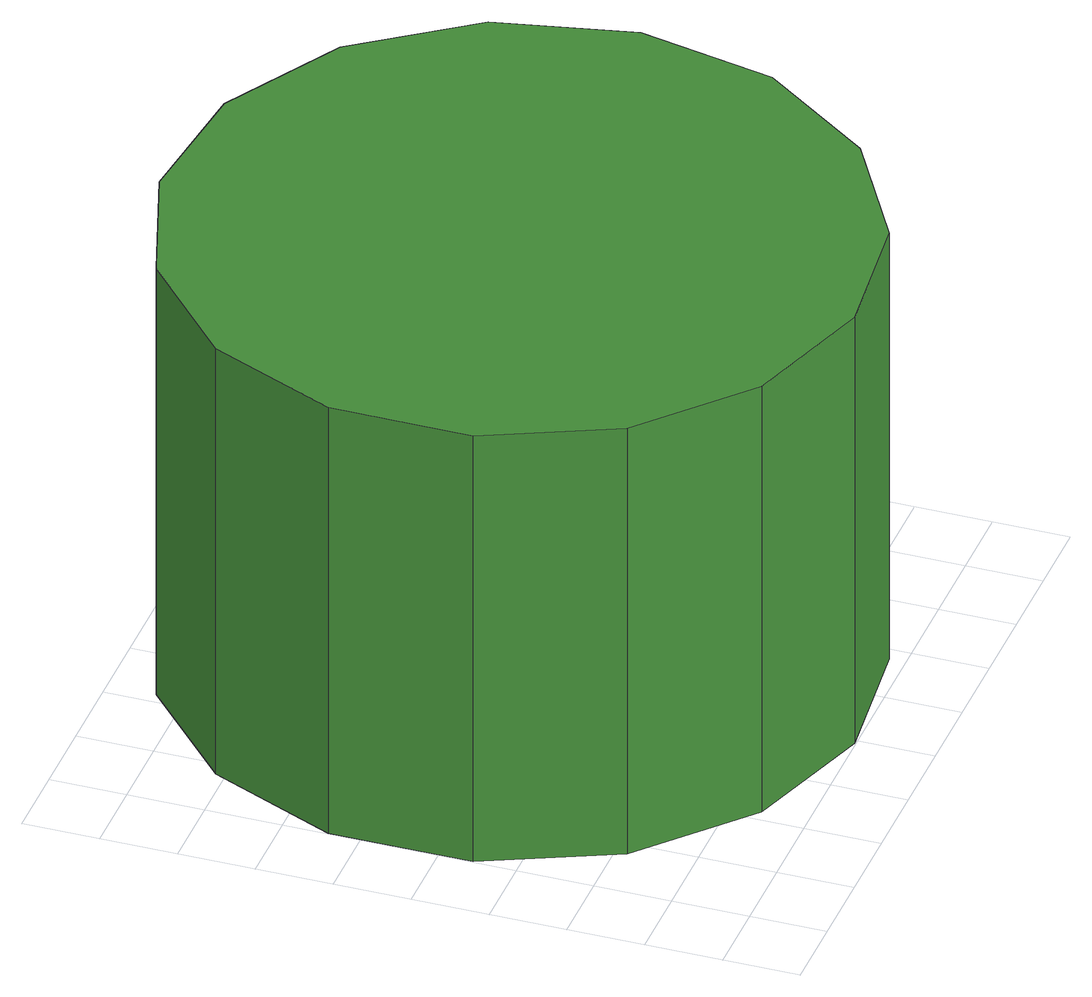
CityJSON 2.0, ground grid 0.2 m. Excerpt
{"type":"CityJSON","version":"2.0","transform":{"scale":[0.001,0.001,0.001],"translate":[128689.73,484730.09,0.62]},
"CityObjects":{
"tree1":{"type":"SolitaryVegetationObject","attributes":{"function":"something"},"geometry":[{"type":"MultiSurface","lod":"1","boundaries":[[[0,1,2,3,4,5,6,7,8,9,10,11,12,13,14]],[[15,16,17,18,19,20,21,22,23,24,25,26,27,28,29]],[[0,29,28,1]],[[1,28,27,2]],[[2,27,26,3]],[[3,26,25,4]],[[4,25,24,5]],[[5,24,23,6]],[[6,23,22,7]],[[7,22,21,8]],[[8,21,20,9]],[[9,20,19,10]],[[10,19,18,11]],[[11,18,17,12]],[[12,17,16,13]],[[13,16,15,14]],[[14,15,29,0]]]}]}
},
"vertices":[
[1782,897,1258],[1704,1262,1258],[1484,1565,1258],[1161,1751,1258],[790,1790,1258],[435,1675,1258],[157,1425,1258],[5,1084,1258],[5,711,1258],[157,369,1258],[435,120,1258],[790,4,1258],[1161,43,1258],[1484,230,1258],[1704,532,1258],[1704,532,8],[1484,230,8],[1161,43,8],[790,4,8],[435,120,8],[157,369,8],[5,711,8],[5,1084,8],[157,1425,8],[435,1675,8],[790,1790,8],[1161,1751,8],[1484,1565,8],[1704,1262,8],[1782,897,8]
]}
